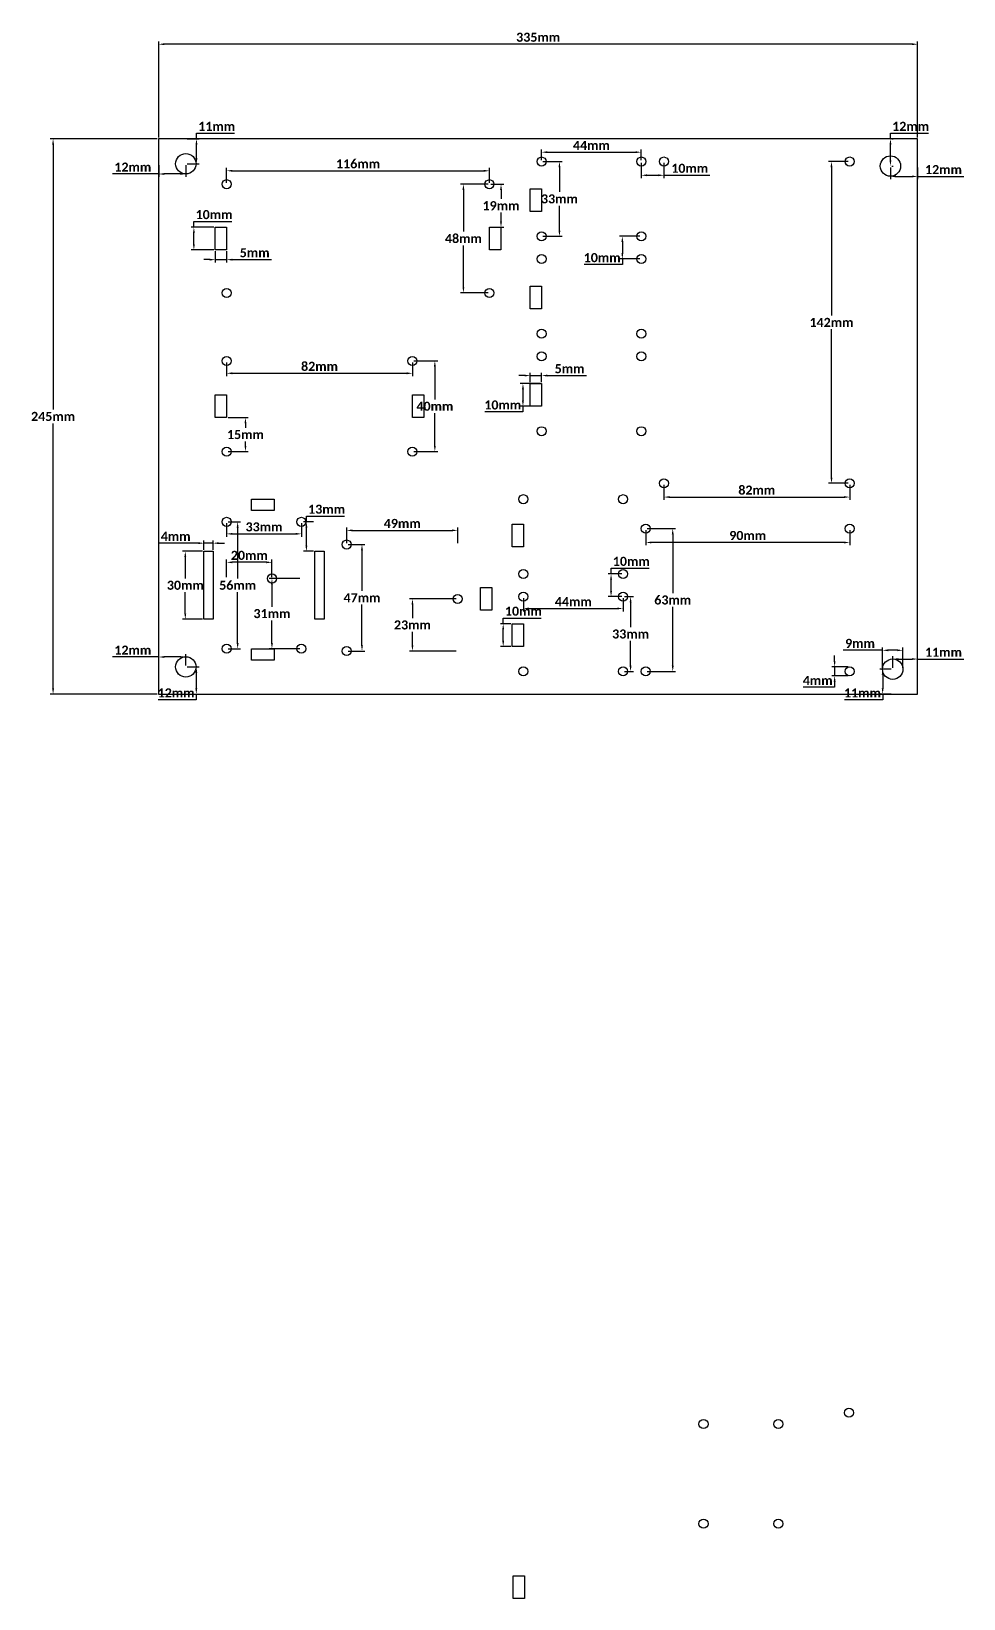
# Model space of a CAD drawing. Header units: millimetres. Extents: x 49 to 1176, y 39 to 1959.
# Drawn here: x 765 to 1176, y 288 to 980 of the extents above; entities that cross this region are included whole.
import ezdxf

# ---------------------------------------------------------------- set-up
doc = ezdxf.new("R2010")
doc.units = ezdxf.units.MM
doc.layers.get('0').update_dxf_attribs({"true_color": 0xc2ced6})
doc.styles.get("Standard").update_dxf_attribs({"font": 'calibrib.ttf', "height": 4})
doc.dimstyles.new('Copy of ISO-25', dxfattribs={"dimtxt": 5, "dimasz": 2.5, "dimexe": 1.25, "dimexo": 0.625, "dimgap": 1, "dimtad": 1, "dimtih": 1, "dimtoh": 1, "dimtxsty": 'Standard', "dimcen": 2.5, "dimclrt": 1, "dimadec": 0, "dimazin": 0, "dimtfac": 1, "dimtmove": 0, "dimatfit": 3, "dimfxl": 1, "dimarcsym": 0})

# ---------------------------------------------------------------- blocks, each defined once
blk = doc.blocks.new('*D59')
at = {"color": 0, "lineweight": -2, "transparency": 16777216}
for p, q in [((1140.27, 706.59), (1122.89, 706.59)), ((1140.27, 698.9), (1140.27, 707.84)), ((1146.77, 706.59), (1142.77, 706.59)), ((1149.27, 698.9), (1149.27, 707.84))]:
    blk.add_line(p, q, dxfattribs=at)
at = {"color": 0, "transparency": 16777216}
for points in [[(1142.77, 707.01), (1142.77, 706.18), (1140.27, 706.59)], [(1146.77, 707.01), (1146.77, 706.18), (1149.27, 706.59)]]:
    blk.add_solid(points, dxfattribs=at)
at = {"layer": 'Defpoints', "color": 0, "transparency": 16777216}
for p in [(1140.27, 706.59), (1140.27, 698.28), (1149.27, 698.28)]:
    blk.add_point(p, dxfattribs=at)
at = {"color": 1, "transparency": 16777216, "insert": (1130.33, 709.65), "char_height": 4, "attachment_point": 5}
blk.add_mtext('9mm', dxfattribs=at)
blk = doc.blocks.new('*D60')
at = {"color": 0, "lineweight": -2, "transparency": 16777216}
for p, q in [((1125.14, 699.28), (1117.88, 699.28)), ((1119.13, 701.78), (1119.13, 704.28)), ((1119.13, 699.28), (1119.13, 695.28)), ((1125.14, 695.28), (1117.88, 695.28)), ((1119.13, 692.78), (1119.13, 690.28)), ((1119.13, 690.28), (1105.17, 690.28))]:
    blk.add_line(p, q, dxfattribs=at)
at = {"color": 0, "transparency": 16777216}
for points in [[(1118.71, 701.78), (1119.55, 701.78), (1119.13, 699.28)], [(1118.71, 692.78), (1119.55, 692.78), (1119.13, 695.28)]]:
    blk.add_solid(points, dxfattribs=at)
at = {"layer": 'Defpoints', "color": 0, "transparency": 16777216}
for p in [(1125.77, 699.28), (1119.13, 695.28), (1125.77, 695.28)]:
    blk.add_point(p, dxfattribs=at)
at = {"color": 1, "transparency": 16777216, "insert": (1111.65, 693.29), "char_height": 4, "attachment_point": 5}
blk.add_mtext('4mm', dxfattribs=at)
blk = doc.blocks.new('*D61')
at = {"color": 0, "lineweight": -2, "transparency": 16777216}
for p, q in [((1144.14, 698.28), (1139.08, 698.28)), ((1140.33, 695.78), (1140.33, 689.78)), ((1140.33, 684.78), (1123.52, 684.78)), ((1144.14, 687.28), (1139.08, 687.28)), ((1140.33, 687.28), (1140.33, 684.78))]:
    blk.add_line(p, q, dxfattribs=at)
at = {"color": 0, "transparency": 16777216}
for points in [[(1139.91, 695.78), (1140.75, 695.78), (1140.33, 698.28)], [(1139.91, 689.78), (1140.75, 689.78), (1140.33, 687.28)]]:
    blk.add_solid(points, dxfattribs=at)
at = {"layer": 'Defpoints', "color": 0, "transparency": 16777216}
for p in [(1144.77, 698.28), (1140.33, 687.28), (1144.77, 687.28)]:
    blk.add_point(p, dxfattribs=at)
at = {"color": 1, "transparency": 16777216, "insert": (1131.42, 687.79), "char_height": 4, "attachment_point": 5}
blk.add_mtext('11mm', dxfattribs=at)
blk = doc.blocks.new('*D62')
at = {"color": 0, "lineweight": -2, "transparency": 16777216}
for p, q in [((1144.77, 698.9), (1144.77, 703.99)), ((1147.27, 702.74), (1153.27, 702.74)), ((1155.77, 698.9), (1155.77, 703.99)), ((1155.77, 702.74), (1176.08, 702.74))]:
    blk.add_line(p, q, dxfattribs=at)
at = {"color": 0, "transparency": 16777216}
for points in [[(1147.27, 703.16), (1147.27, 702.33), (1144.77, 702.74)], [(1153.27, 703.16), (1153.27, 702.33), (1155.77, 702.74)]]:
    blk.add_solid(points, dxfattribs=at)
at = {"layer": 'Defpoints', "color": 0, "transparency": 16777216}
for p in [(1155.77, 702.74), (1144.77, 698.28), (1155.77, 698.28)]:
    blk.add_point(p, dxfattribs=at)
at = {"color": 1, "transparency": 16777216, "insert": (1167.17, 705.76), "char_height": 4, "attachment_point": 5}
blk.add_mtext('11mm', dxfattribs=at)
blk = doc.blocks.new('*D63')
at = {"color": 0, "lineweight": -2, "transparency": 16777216}
for p, q in [((1143.77, 919.65), (1143.77, 914.44)), ((1146.27, 915.69), (1153.27, 915.69)), ((1155.77, 919.65), (1155.77, 914.44)), ((1155.77, 915.69), (1176.08, 915.69))]:
    blk.add_line(p, q, dxfattribs=at)
at = {"color": 0, "transparency": 16777216}
for points in [[(1146.27, 916.11), (1146.27, 915.27), (1143.77, 915.69)], [(1153.27, 916.11), (1153.27, 915.27), (1155.77, 915.69)]]:
    blk.add_solid(points, dxfattribs=at)
at = {"layer": 'Defpoints', "color": 0, "transparency": 16777216}
for p in [(1143.77, 920.28), (1155.77, 920.28), (1155.77, 915.69)]:
    blk.add_point(p, dxfattribs=at)
at = {"color": 1, "transparency": 16777216, "insert": (1167.17, 918.73), "char_height": 4, "attachment_point": 5}
blk.add_mtext('12mm', dxfattribs=at)
blk = doc.blocks.new('*D64')
at = {"color": 0, "lineweight": -2, "transparency": 16777216}
for p, q in [((1143.77, 932.28), (1143.77, 934.78)), ((1143.77, 934.78), (1160.58, 934.78)), ((1143.77, 922.78), (1143.77, 929.78)), ((1144.39, 932.28), (1145.02, 932.28)), ((1144.39, 920.28), (1145.02, 920.28))]:
    blk.add_line(p, q, dxfattribs=at)
at = {"color": 0, "transparency": 16777216}
for points in [[(1143.35, 929.78), (1144.18, 929.78), (1143.77, 932.28)], [(1143.35, 922.78), (1144.18, 922.78), (1143.77, 920.28)]]:
    blk.add_solid(points, dxfattribs=at)
at = {"layer": 'Defpoints', "color": 0, "transparency": 16777216}
for p in [(1143.77, 932.28), (1143.77, 932.28), (1143.77, 920.28)]:
    blk.add_point(p, dxfattribs=at)
at = {"color": 1, "transparency": 16777216, "insert": (1152.67, 937.81), "char_height": 4, "attachment_point": 5}
blk.add_mtext('12mm', dxfattribs=at)
blk = doc.blocks.new('*D65')
at = {"color": 0, "lineweight": -2, "transparency": 16777216}
for p, q in [((1125.14, 922.28), (1116.49, 922.28)), ((1117.74, 919.78), (1117.74, 854.31)), ((1117.74, 782.78), (1117.74, 848.24)), ((1125.14, 780.28), (1116.49, 780.28))]:
    blk.add_line(p, q, dxfattribs=at)
at = {"color": 0, "transparency": 16777216}
for points in [[(1117.32, 919.78), (1118.16, 919.78), (1117.74, 922.28)], [(1117.32, 782.78), (1118.16, 782.78), (1117.74, 780.28)]]:
    blk.add_solid(points, dxfattribs=at)
at = {"layer": 'Defpoints', "color": 0, "transparency": 16777216}
for p in [(1117.74, 922.28), (1125.77, 922.28), (1125.77, 780.28)]:
    blk.add_point(p, dxfattribs=at)
at = {"color": 1, "transparency": 16777216, "insert": (1117.74, 851.28), "char_height": 4, "attachment_point": 5}
blk.add_mtext('142mm', dxfattribs=at)
blk = doc.blocks.new('*D66')
at = {"color": 0, "lineweight": -2, "transparency": 16777216}
for p, q in [((1043.77, 779.65), (1043.77, 772.96)), ((1125.77, 779.65), (1125.77, 772.96)), ((1046.27, 774.21), (1123.27, 774.21))]:
    blk.add_line(p, q, dxfattribs=at)
at = {"color": 0, "transparency": 16777216}
for points in [[(1046.27, 774.63), (1046.27, 773.8), (1043.77, 774.21)], [(1123.27, 774.63), (1123.27, 773.8), (1125.77, 774.21)]]:
    blk.add_solid(points, dxfattribs=at)
at = {"layer": 'Defpoints', "color": 0, "transparency": 16777216}
for p in [(1043.77, 780.28), (1125.77, 780.28), (1125.77, 774.21)]:
    blk.add_point(p, dxfattribs=at)
at = {"color": 1, "transparency": 16777216, "insert": (1084.77, 777.27), "char_height": 4, "attachment_point": 5}
blk.add_mtext('82mm', dxfattribs=at)
blk = doc.blocks.new('*D67')
at = {"color": 0, "lineweight": -2, "transparency": 16777216}
for p, q in [((1035.77, 759.65), (1035.77, 752.92)), ((1123.27, 754.17), (1038.27, 754.17)), ((1125.77, 759.65), (1125.77, 752.92))]:
    blk.add_line(p, q, dxfattribs=at)
at = {"color": 0, "transparency": 16777216}
for points in [[(1038.27, 754.59), (1038.27, 753.76), (1035.77, 754.17)], [(1123.27, 754.59), (1123.27, 753.76), (1125.77, 754.17)]]:
    blk.add_solid(points, dxfattribs=at)
at = {"layer": 'Defpoints', "color": 0, "transparency": 16777216}
for p in [(1035.77, 760.28), (1035.77, 754.17), (1125.77, 760.28)]:
    blk.add_point(p, dxfattribs=at)
at = {"color": 1, "transparency": 16777216, "insert": (1080.77, 757.24), "char_height": 4, "attachment_point": 5}
blk.add_mtext('90mm', dxfattribs=at)
blk = doc.blocks.new('*D68')
at = {"color": 0, "lineweight": -2, "transparency": 16777216}
for p, q in [((1036.39, 760.28), (1048.92, 760.28)), ((1047.67, 757.78), (1047.67, 731.84)), ((1047.67, 699.78), (1047.67, 725.72)), ((1036.39, 697.28), (1048.92, 697.28))]:
    blk.add_line(p, q, dxfattribs=at)
at = {"color": 0, "transparency": 16777216}
for points in [[(1047.25, 757.78), (1048.09, 757.78), (1047.67, 760.28)], [(1047.25, 699.78), (1048.09, 699.78), (1047.67, 697.28)]]:
    blk.add_solid(points, dxfattribs=at)
at = {"layer": 'Defpoints', "color": 0, "transparency": 16777216}
for p in [(1035.77, 760.28), (1047.67, 760.28), (1035.77, 697.28)]:
    blk.add_point(p, dxfattribs=at)
at = {"color": 1, "transparency": 16777216, "insert": (1047.67, 728.78), "char_height": 4, "attachment_point": 5}
blk.add_mtext('63mm', dxfattribs=at)
blk = doc.blocks.new('*D69')
at = {"color": 0, "lineweight": -2, "transparency": 16777216}
for p, q in [((981.77, 729.65), (981.77, 723.79)), ((1025.77, 729.65), (1025.77, 723.79)), ((984.27, 725.04), (1023.27, 725.04))]:
    blk.add_line(p, q, dxfattribs=at)
at = {"color": 0, "transparency": 16777216}
for points in [[(984.27, 725.46), (984.27, 724.63), (981.77, 725.04)], [(1023.27, 725.46), (1023.27, 724.63), (1025.77, 725.04)]]:
    blk.add_solid(points, dxfattribs=at)
at = {"layer": 'Defpoints', "color": 0, "transparency": 16777216}
for p in [(981.77, 730.28), (1025.77, 730.28), (1025.77, 725.04)]:
    blk.add_point(p, dxfattribs=at)
at = {"color": 1, "transparency": 16777216, "insert": (1003.77, 728.05), "char_height": 4, "attachment_point": 5}
blk.add_mtext('44mm', dxfattribs=at)
blk = doc.blocks.new('*D70')
at = {"color": 0, "lineweight": -2, "transparency": 16777216}
for p, q in [((1026.39, 730.28), (1030.32, 730.28)), ((1029.07, 727.78), (1029.07, 716.84)), ((1029.07, 699.78), (1029.07, 710.72)), ((1026.39, 697.28), (1030.32, 697.28))]:
    blk.add_line(p, q, dxfattribs=at)
at = {"color": 0, "transparency": 16777216}
for points in [[(1028.65, 727.78), (1029.49, 727.78), (1029.07, 730.28)], [(1028.65, 699.78), (1029.49, 699.78), (1029.07, 697.28)]]:
    blk.add_solid(points, dxfattribs=at)
at = {"layer": 'Defpoints', "color": 0, "transparency": 16777216}
for p in [(1025.77, 730.28), (1029.07, 730.28), (1025.77, 697.28)]:
    blk.add_point(p, dxfattribs=at)
at = {"color": 1, "transparency": 16777216, "insert": (1029.07, 713.78), "char_height": 4, "attachment_point": 5}
blk.add_mtext('33mm', dxfattribs=at)
blk = doc.blocks.new('*D71')
at = {"color": 0, "lineweight": -2, "transparency": 16777216}
for p, q in [((972.84, 718.28), (972.84, 720.78)), ((972.84, 720.78), (989.65, 720.78)), ((976.14, 718.28), (971.59, 718.28)), ((972.84, 710.78), (972.84, 715.78)), ((976.14, 708.28), (971.59, 708.28))]:
    blk.add_line(p, q, dxfattribs=at)
at = {"color": 0, "transparency": 16777216}
for points in [[(972.42, 715.78), (973.26, 715.78), (972.84, 718.28)], [(972.42, 710.78), (973.26, 710.78), (972.84, 708.28)]]:
    blk.add_solid(points, dxfattribs=at)
at = {"layer": 'Defpoints', "color": 0, "transparency": 16777216}
for p in [(972.84, 718.28), (976.77, 718.28), (976.77, 708.28)]:
    blk.add_point(p, dxfattribs=at)
at = {"color": 1, "transparency": 16777216, "insert": (981.75, 723.84), "char_height": 4, "attachment_point": 5}
blk.add_mtext('10mm', dxfattribs=at)
blk = doc.blocks.new('*D72')
at = {"color": 0, "lineweight": -2, "transparency": 16777216}
for p, q in [((1025.14, 740.28), (1019.2, 740.28)), ((1020.45, 740.28), (1020.45, 742.78)), ((1020.45, 742.78), (1037.26, 742.78)), ((1020.45, 732.78), (1020.45, 737.78)), ((1025.14, 730.28), (1019.2, 730.28))]:
    blk.add_line(p, q, dxfattribs=at)
at = {"color": 0, "transparency": 16777216}
for points in [[(1020.03, 737.78), (1020.87, 737.78), (1020.45, 740.28)], [(1020.03, 732.78), (1020.87, 732.78), (1020.45, 730.28)]]:
    blk.add_solid(points, dxfattribs=at)
at = {"layer": 'Defpoints', "color": 0, "transparency": 16777216}
for p in [(1020.45, 740.28), (1025.77, 740.28), (1025.77, 730.28)]:
    blk.add_point(p, dxfattribs=at)
at = {"color": 1, "transparency": 16777216, "insert": (1029.36, 745.84), "char_height": 4, "attachment_point": 5}
blk.add_mtext('10mm', dxfattribs=at)
blk = doc.blocks.new('*D73')
at = {"color": 0, "lineweight": -2, "transparency": 16777216}
for p, q in [((1033.77, 921.65), (1033.77, 914.96)), ((1043.77, 921.65), (1043.77, 914.96)), ((1036.27, 916.21), (1041.27, 916.21)), ((1043.77, 916.21), (1064.08, 916.21))]:
    blk.add_line(p, q, dxfattribs=at)
at = {"color": 0, "transparency": 16777216}
for points in [[(1036.27, 916.62), (1036.27, 915.79), (1033.77, 916.21)], [(1041.27, 916.62), (1041.27, 915.79), (1043.77, 916.21)]]:
    blk.add_solid(points, dxfattribs=at)
at = {"layer": 'Defpoints', "color": 0, "transparency": 16777216}
for p in [(1033.77, 922.28), (1043.77, 922.28), (1043.77, 916.21)]:
    blk.add_point(p, dxfattribs=at)
at = {"color": 1, "transparency": 16777216, "insert": (1055.17, 919.27), "char_height": 4, "attachment_point": 5}
blk.add_mtext('10mm', dxfattribs=at)
blk = doc.blocks.new('*D74')
at = {"color": 0, "lineweight": -2, "transparency": 16777216}
for p, q in [((989.77, 922.9), (989.77, 927.64)), ((1033.77, 922.9), (1033.77, 927.64)), ((992.27, 926.39), (1031.27, 926.39))]:
    blk.add_line(p, q, dxfattribs=at)
at = {"color": 0, "transparency": 16777216}
for points in [[(992.27, 926.81), (992.27, 925.98), (989.77, 926.39)], [(1031.27, 926.81), (1031.27, 925.98), (1033.77, 926.39)]]:
    blk.add_solid(points, dxfattribs=at)
at = {"layer": 'Defpoints', "color": 0, "transparency": 16777216}
for p in [(989.77, 922.28), (1033.77, 926.39), (1033.77, 922.28)]:
    blk.add_point(p, dxfattribs=at)
at = {"color": 1, "transparency": 16777216, "insert": (1011.77, 929.4), "char_height": 4, "attachment_point": 5}
blk.add_mtext('44mm', dxfattribs=at)
blk = doc.blocks.new('*D75')
at = {"color": 0, "lineweight": -2, "transparency": 16777216}
for p, q in [((990.39, 922.28), (998.92, 922.28)), ((997.67, 919.78), (997.67, 908.84)), ((997.67, 891.78), (997.67, 902.72)), ((990.39, 889.28), (998.92, 889.28))]:
    blk.add_line(p, q, dxfattribs=at)
at = {"color": 0, "transparency": 16777216}
for points in [[(997.25, 919.78), (998.08, 919.78), (997.67, 922.28)], [(997.25, 891.78), (998.08, 891.78), (997.67, 889.28)]]:
    blk.add_solid(points, dxfattribs=at)
at = {"layer": 'Defpoints', "color": 0, "transparency": 16777216}
for p in [(989.77, 922.28), (989.77, 889.28), (997.67, 889.28)]:
    blk.add_point(p, dxfattribs=at)
at = {"color": 1, "transparency": 16777216, "insert": (997.67, 905.78), "char_height": 4, "attachment_point": 5}
blk.add_mtext('33mm', dxfattribs=at)
blk = doc.blocks.new('*D76')
at = {"color": 0, "lineweight": -2, "transparency": 16777216}
for p, q in [((1033.14, 889.28), (1024.18, 889.28)), ((1025.43, 886.78), (1025.43, 881.78)), ((1033.14, 879.28), (1024.18, 879.28)), ((1025.43, 879.28), (1025.43, 876.78)), ((1025.43, 876.78), (1008.62, 876.78))]:
    blk.add_line(p, q, dxfattribs=at)
at = {"color": 0, "transparency": 16777216}
for points in [[(1025.01, 886.78), (1025.85, 886.78), (1025.43, 889.28)], [(1025.01, 881.78), (1025.85, 881.78), (1025.43, 879.28)]]:
    blk.add_solid(points, dxfattribs=at)
at = {"layer": 'Defpoints', "color": 0, "transparency": 16777216}
for p in [(1033.77, 889.28), (1025.43, 879.28), (1033.77, 879.28)]:
    blk.add_point(p, dxfattribs=at)
at = {"color": 1, "transparency": 16777216, "insert": (1016.52, 879.84), "char_height": 4, "attachment_point": 5}
blk.add_mtext('10mm', dxfattribs=at)
blk = doc.blocks.new('*D77')
at = {"color": 0, "lineweight": -2, "transparency": 16777216}
for p, q in [((850.77, 912.9), (850.77, 919.44)), ((853.27, 918.19), (964.27, 918.19)), ((966.77, 912.9), (966.77, 919.44))]:
    blk.add_line(p, q, dxfattribs=at)
at = {"color": 0, "transparency": 16777216}
for points in [[(853.27, 918.6), (853.27, 917.77), (850.77, 918.19)], [(964.27, 918.6), (964.27, 917.77), (966.77, 918.19)]]:
    blk.add_solid(points, dxfattribs=at)
at = {"layer": 'Defpoints', "color": 0, "transparency": 16777216}
for p in [(966.77, 918.19), (850.77, 912.28), (966.77, 912.28)]:
    blk.add_point(p, dxfattribs=at)
at = {"color": 1, "transparency": 16777216, "insert": (908.77, 921.25), "char_height": 4, "attachment_point": 5}
blk.add_mtext('116mm', dxfattribs=at)
blk = doc.blocks.new('*D78')
at = {"color": 0, "lineweight": -2, "transparency": 16777216}
for p, q in [((966.14, 912.28), (954.03, 912.28)), ((955.28, 909.78), (955.28, 891.34)), ((955.28, 866.78), (955.28, 885.22)), ((966.14, 864.28), (954.03, 864.28))]:
    blk.add_line(p, q, dxfattribs=at)
at = {"color": 0, "transparency": 16777216}
for points in [[(954.86, 909.78), (955.7, 909.78), (955.28, 912.28)], [(954.86, 866.78), (955.7, 866.78), (955.28, 864.28)]]:
    blk.add_solid(points, dxfattribs=at)
at = {"layer": 'Defpoints', "color": 0, "transparency": 16777216}
for p in [(966.77, 912.28), (955.28, 864.28), (966.77, 864.28)]:
    blk.add_point(p, dxfattribs=at)
at = {"color": 1, "transparency": 16777216, "insert": (955.28, 888.28), "char_height": 4, "attachment_point": 5}
blk.add_mtext('48mm', dxfattribs=at)
blk = doc.blocks.new('*D79')
at = {"color": 0, "lineweight": -2, "transparency": 16777216}
for p, q in [((967.39, 912.28), (973.12, 912.28)), ((971.87, 909.78), (971.87, 905.84)), ((971.87, 895.78), (971.87, 899.72)), ((967.39, 893.28), (973.12, 893.28))]:
    blk.add_line(p, q, dxfattribs=at)
at = {"color": 0, "transparency": 16777216}
for points in [[(971.45, 909.78), (972.29, 909.78), (971.87, 912.28)], [(971.45, 895.78), (972.29, 895.78), (971.87, 893.28)]]:
    blk.add_solid(points, dxfattribs=at)
at = {"layer": 'Defpoints', "color": 0, "transparency": 16777216}
for p in [(966.77, 912.28), (971.87, 912.28), (966.77, 893.28)]:
    blk.add_point(p, dxfattribs=at)
at = {"color": 1, "transparency": 16777216, "insert": (971.87, 902.78), "char_height": 4, "attachment_point": 5}
blk.add_mtext('19mm', dxfattribs=at)
blk = doc.blocks.new('*D80')
at = {"color": 0, "lineweight": -2, "transparency": 16777216}
for p, q in [((845.14, 893.28), (835.07, 893.28)), ((836.32, 893.28), (836.32, 895.78)), ((836.32, 895.78), (853.13, 895.78)), ((836.32, 885.78), (836.32, 890.78)), ((845.14, 883.28), (835.07, 883.28))]:
    blk.add_line(p, q, dxfattribs=at)
at = {"color": 0, "transparency": 16777216}
for points in [[(835.9, 890.78), (836.73, 890.78), (836.32, 893.28)], [(835.9, 885.78), (836.73, 885.78), (836.32, 883.28)]]:
    blk.add_solid(points, dxfattribs=at)
at = {"layer": 'Defpoints', "color": 0, "transparency": 16777216}
for p in [(836.32, 893.28), (845.77, 893.28), (845.77, 883.28)]:
    blk.add_point(p, dxfattribs=at)
at = {"color": 1, "transparency": 16777216, "insert": (845.22, 898.84), "char_height": 4, "attachment_point": 5}
blk.add_mtext('10mm', dxfattribs=at)
blk = doc.blocks.new('*D81')
at = {"color": 0, "lineweight": -2, "transparency": 16777216}
for p, q in [((843.27, 878.98), (840.77, 878.98)), ((845.77, 882.65), (845.77, 877.73)), ((845.77, 878.98), (850.77, 878.98)), ((850.77, 882.65), (850.77, 877.73)), ((853.27, 878.98), (870.54, 878.98))]:
    blk.add_line(p, q, dxfattribs=at)
at = {"color": 0, "transparency": 16777216}
for points in [[(843.27, 879.39), (843.27, 878.56), (845.77, 878.98)], [(853.27, 879.39), (853.27, 878.56), (850.77, 878.98)]]:
    blk.add_solid(points, dxfattribs=at)
at = {"layer": 'Defpoints', "color": 0, "transparency": 16777216}
for p in [(845.77, 883.28), (850.77, 883.28), (850.77, 878.98)]:
    blk.add_point(p, dxfattribs=at)
at = {"color": 1, "transparency": 16777216, "insert": (863.15, 882.01), "char_height": 4, "attachment_point": 5}
blk.add_mtext('5mm', dxfattribs=at)
blk = doc.blocks.new('*D82')
at = {"color": 0, "lineweight": -2, "transparency": 16777216}
for p, q in [((850.77, 833.65), (850.77, 827.58)), ((932.77, 833.65), (932.77, 827.58)), ((853.27, 828.83), (930.27, 828.83))]:
    blk.add_line(p, q, dxfattribs=at)
at = {"color": 0, "transparency": 16777216}
for points in [[(853.27, 829.24), (853.27, 828.41), (850.77, 828.83)], [(930.27, 829.24), (930.27, 828.41), (932.77, 828.83)]]:
    blk.add_solid(points, dxfattribs=at)
at = {"layer": 'Defpoints', "color": 0, "transparency": 16777216}
for p in [(850.77, 834.28), (932.77, 834.28), (932.77, 828.83)]:
    blk.add_point(p, dxfattribs=at)
at = {"color": 1, "transparency": 16777216, "insert": (891.77, 831.89), "char_height": 4, "attachment_point": 5}
blk.add_mtext('82mm', dxfattribs=at)
blk = doc.blocks.new('*D83')
at = {"color": 0, "lineweight": -2, "transparency": 16777216}
for p, q in [((933.39, 834.28), (943.93, 834.28)), ((942.68, 831.78), (942.68, 817.34)), ((942.68, 796.78), (942.68, 811.22)), ((933.39, 794.28), (943.93, 794.28))]:
    blk.add_line(p, q, dxfattribs=at)
at = {"color": 0, "transparency": 16777216}
for points in [[(942.26, 831.78), (943.09, 831.78), (942.68, 834.28)], [(942.26, 796.78), (943.09, 796.78), (942.68, 794.28)]]:
    blk.add_solid(points, dxfattribs=at)
at = {"layer": 'Defpoints', "color": 0, "transparency": 16777216}
for p in [(932.77, 834.28), (932.77, 794.28), (942.68, 794.28)]:
    blk.add_point(p, dxfattribs=at)
at = {"color": 1, "transparency": 16777216, "insert": (942.68, 814.28), "char_height": 4, "attachment_point": 5}
blk.add_mtext('40mm', dxfattribs=at)
blk = doc.blocks.new('*D84')
at = {"color": 0, "lineweight": -2, "transparency": 16777216}
for p, q in [((851.39, 809.28), (860.33, 809.28)), ((859.08, 806.78), (859.08, 804.82)), ((859.08, 796.78), (859.08, 798.74)), ((851.39, 794.28), (860.33, 794.28))]:
    blk.add_line(p, q, dxfattribs=at)
at = {"color": 0, "transparency": 16777216}
for points in [[(858.66, 806.78), (859.49, 806.78), (859.08, 809.28)], [(858.66, 796.78), (859.49, 796.78), (859.08, 794.28)]]:
    blk.add_solid(points, dxfattribs=at)
at = {"layer": 'Defpoints', "color": 0, "transparency": 16777216}
for p in [(850.77, 809.28), (850.77, 794.28), (859.08, 794.28)]:
    blk.add_point(p, dxfattribs=at)
at = {"color": 1, "transparency": 16777216, "insert": (859.08, 801.78), "char_height": 4, "attachment_point": 5}
blk.add_mtext('15mm', dxfattribs=at)
blk = doc.blocks.new('*D85')
at = {"color": 0, "lineweight": -2, "transparency": 16777216}
for p, q in [((850.77, 762.65), (850.77, 756.73)), ((883.77, 762.65), (883.77, 756.73)), ((853.27, 757.98), (881.27, 757.98))]:
    blk.add_line(p, q, dxfattribs=at)
at = {"color": 0, "transparency": 16777216}
for points in [[(853.27, 758.39), (853.27, 757.56), (850.77, 757.98)], [(881.27, 758.39), (881.27, 757.56), (883.77, 757.98)]]:
    blk.add_solid(points, dxfattribs=at)
at = {"layer": 'Defpoints', "color": 0, "transparency": 16777216}
for p in [(850.77, 763.28), (883.77, 763.28), (883.77, 757.98)]:
    blk.add_point(p, dxfattribs=at)
at = {"color": 1, "transparency": 16777216, "insert": (867.27, 761.04), "char_height": 4, "attachment_point": 5}
blk.add_mtext('33mm', dxfattribs=at)
blk = doc.blocks.new('*D86')
at = {"color": 0, "lineweight": -2, "transparency": 16777216}
for p, q in [((851.39, 763.28), (856.88, 763.28)), ((855.63, 760.78), (855.63, 738.34)), ((855.63, 709.78), (855.63, 732.22)), ((851.39, 707.28), (856.88, 707.28))]:
    blk.add_line(p, q, dxfattribs=at)
at = {"color": 0, "transparency": 16777216}
for points in [[(855.21, 760.78), (856.05, 760.78), (855.63, 763.28)], [(855.21, 709.78), (856.05, 709.78), (855.63, 707.28)]]:
    blk.add_solid(points, dxfattribs=at)
at = {"layer": 'Defpoints', "color": 0, "transparency": 16777216}
for p in [(850.77, 763.28), (850.77, 707.28), (855.63, 707.28)]:
    blk.add_point(p, dxfattribs=at)
at = {"color": 1, "transparency": 16777216, "insert": (855.63, 735.28), "char_height": 4, "attachment_point": 5}
blk.add_mtext('56mm', dxfattribs=at)
blk = doc.blocks.new('*D87')
at = {"color": 0, "lineweight": -2, "transparency": 16777216}
for p, q in [((883.14, 738.28), (869.52, 738.28)), ((870.77, 735.78), (870.77, 725.84)), ((870.77, 709.78), (870.77, 719.72)), ((883.14, 707.28), (869.52, 707.28))]:
    blk.add_line(p, q, dxfattribs=at)
at = {"color": 0, "transparency": 16777216}
for points in [[(870.35, 735.78), (871.18, 735.78), (870.77, 738.28)], [(870.35, 709.78), (871.18, 709.78), (870.77, 707.28)]]:
    blk.add_solid(points, dxfattribs=at)
at = {"layer": 'Defpoints', "color": 0, "transparency": 16777216}
for p in [(870.77, 738.28), (883.77, 738.28), (883.77, 707.28)]:
    blk.add_point(p, dxfattribs=at)
at = {"color": 1, "transparency": 16777216, "insert": (870.77, 722.78), "char_height": 4, "attachment_point": 5}
blk.add_mtext('31mm', dxfattribs=at)
blk = doc.blocks.new('*D88')
at = {"color": 0, "lineweight": -2, "transparency": 16777216}
for p, q in [((850.77, 738.9), (850.77, 746.67)), ((868.27, 745.42), (853.27, 745.42)), ((870.77, 738.9), (870.77, 746.67))]:
    blk.add_line(p, q, dxfattribs=at)
at = {"color": 0, "transparency": 16777216}
for points in [[(853.27, 745.83), (853.27, 745), (850.77, 745.42)], [(868.27, 745.83), (868.27, 745), (870.77, 745.42)]]:
    blk.add_solid(points, dxfattribs=at)
at = {"layer": 'Defpoints', "color": 0, "transparency": 16777216}
for p in [(850.77, 745.42), (850.77, 738.28), (870.77, 738.28)]:
    blk.add_point(p, dxfattribs=at)
at = {"color": 1, "transparency": 16777216, "insert": (860.77, 748.48), "char_height": 4, "attachment_point": 5}
blk.add_mtext('20mm', dxfattribs=at)
blk = doc.blocks.new('*D89')
at = {"color": 0, "lineweight": -2, "transparency": 16777216}
for p, q in [((840.14, 750.28), (831.28, 750.28)), ((832.53, 747.78), (832.53, 738.34)), ((832.53, 722.78), (832.53, 732.22)), ((840.14, 720.28), (831.28, 720.28))]:
    blk.add_line(p, q, dxfattribs=at)
at = {"color": 0, "transparency": 16777216}
for points in [[(832.11, 747.78), (832.94, 747.78), (832.53, 750.28)], [(832.11, 722.78), (832.94, 722.78), (832.53, 720.28)]]:
    blk.add_solid(points, dxfattribs=at)
at = {"layer": 'Defpoints', "color": 0, "transparency": 16777216}
for p in [(832.53, 750.28), (840.77, 750.28), (840.77, 720.28)]:
    blk.add_point(p, dxfattribs=at)
at = {"color": 1, "transparency": 16777216, "insert": (832.53, 735.28), "char_height": 4, "attachment_point": 5}
blk.add_mtext('30mm', dxfattribs=at)
blk = doc.blocks.new('*D90')
at = {"color": 0, "lineweight": -2, "transparency": 16777216}
for p, q in [((838.27, 753.87), (820.8, 753.87)), ((840.77, 750.9), (840.77, 755.12)), ((844.77, 753.87), (840.77, 753.87)), ((844.77, 750.9), (844.77, 755.12)), ((847.27, 753.87), (849.77, 753.87))]:
    blk.add_line(p, q, dxfattribs=at)
at = {"color": 0, "transparency": 16777216}
for points in [[(838.27, 754.28), (838.27, 753.45), (840.77, 753.87)], [(847.27, 754.28), (847.27, 753.45), (844.77, 753.87)]]:
    blk.add_solid(points, dxfattribs=at)
at = {"layer": 'Defpoints', "color": 0, "transparency": 16777216}
for p in [(840.77, 753.87), (840.77, 750.28), (844.77, 750.28)]:
    blk.add_point(p, dxfattribs=at)
at = {"color": 1, "transparency": 16777216, "insert": (828.28, 756.87), "char_height": 4, "attachment_point": 5}
blk.add_mtext('4mm', dxfattribs=at)
blk = doc.blocks.new('*D91')
at = {"color": 0, "lineweight": -2, "transparency": 16777216}
for p, q in [((889.14, 763.28), (884.73, 763.28)), ((885.98, 763.28), (885.98, 765.78)), ((885.98, 765.78), (902.79, 765.78)), ((885.98, 752.78), (885.98, 760.78)), ((889.14, 750.28), (884.73, 750.28))]:
    blk.add_line(p, q, dxfattribs=at)
at = {"color": 0, "transparency": 16777216}
for points in [[(885.56, 760.78), (886.39, 760.78), (885.98, 763.28)], [(885.56, 752.78), (886.39, 752.78), (885.98, 750.28)]]:
    blk.add_solid(points, dxfattribs=at)
at = {"layer": 'Defpoints', "color": 0, "transparency": 16777216}
for p in [(885.98, 763.28), (889.77, 763.28), (889.77, 750.28)]:
    blk.add_point(p, dxfattribs=at)
at = {"color": 1, "transparency": 16777216, "insert": (894.88, 768.84), "char_height": 4, "attachment_point": 5}
blk.add_mtext('13mm', dxfattribs=at)
blk = doc.blocks.new('*D92')
at = {"color": 0, "lineweight": -2, "transparency": 16777216}
for p, q in [((904.39, 753.28), (911.76, 753.28)), ((910.51, 750.78), (910.51, 732.79)), ((910.51, 708.78), (910.51, 726.77)), ((904.39, 706.28), (911.76, 706.28))]:
    blk.add_line(p, q, dxfattribs=at)
at = {"color": 0, "transparency": 16777216}
for points in [[(910.09, 750.78), (910.92, 750.78), (910.51, 753.28)], [(910.09, 708.78), (910.92, 708.78), (910.51, 706.28)]]:
    blk.add_solid(points, dxfattribs=at)
at = {"layer": 'Defpoints', "color": 0, "transparency": 16777216}
for p in [(903.77, 753.28), (903.77, 706.28), (910.51, 706.28)]:
    blk.add_point(p, dxfattribs=at)
at = {"color": 1, "transparency": 16777216, "insert": (910.51, 729.78), "char_height": 4, "attachment_point": 5}
blk.add_mtext('47mm', dxfattribs=at)
blk = doc.blocks.new('*D93')
at = {"color": 0, "lineweight": -2, "transparency": 16777216}
for p, q in [((903.77, 753.9), (903.77, 760.76)), ((952.77, 753.9), (952.77, 760.76)), ((906.27, 759.51), (950.27, 759.51))]:
    blk.add_line(p, q, dxfattribs=at)
at = {"color": 0, "transparency": 16777216}
for points in [[(906.27, 759.93), (906.27, 759.1), (903.77, 759.51)], [(950.27, 759.93), (950.27, 759.1), (952.77, 759.51)]]:
    blk.add_solid(points, dxfattribs=at)
at = {"layer": 'Defpoints', "color": 0, "transparency": 16777216}
for p in [(952.77, 759.51), (903.77, 753.28), (952.77, 753.28)]:
    blk.add_point(p, dxfattribs=at)
at = {"color": 1, "transparency": 16777216, "insert": (928.27, 762.58), "char_height": 4, "attachment_point": 5}
blk.add_mtext('49mm', dxfattribs=at)
blk = doc.blocks.new('*D94')
at = {"color": 0, "lineweight": -2, "transparency": 16777216}
for p, q in [((952.14, 729.28), (931.54, 729.28)), ((932.79, 726.78), (932.79, 720.84)), ((932.79, 708.78), (932.79, 714.72)), ((952.14, 706.28), (931.54, 706.28))]:
    blk.add_line(p, q, dxfattribs=at)
at = {"color": 0, "transparency": 16777216}
for points in [[(932.37, 726.78), (933.2, 726.78), (932.79, 729.28)], [(932.37, 708.78), (933.2, 708.78), (932.79, 706.28)]]:
    blk.add_solid(points, dxfattribs=at)
at = {"layer": 'Defpoints', "color": 0, "transparency": 16777216}
for p in [(952.77, 729.28), (932.79, 706.28), (952.77, 706.28)]:
    blk.add_point(p, dxfattribs=at)
at = {"color": 1, "transparency": 16777216, "insert": (932.79, 717.78), "char_height": 4, "attachment_point": 5}
blk.add_mtext('23mm', dxfattribs=at)
blk = doc.blocks.new('*D95')
at = {"color": 0, "lineweight": -2, "transparency": 16777216}
for p, q in [((989.14, 824.28), (980.31, 824.28)), ((981.56, 821.78), (981.56, 816.78)), ((981.56, 811.78), (964.75, 811.78)), ((989.14, 814.28), (980.31, 814.28)), ((981.56, 814.28), (981.56, 811.78))]:
    blk.add_line(p, q, dxfattribs=at)
at = {"color": 0, "transparency": 16777216}
for points in [[(981.14, 821.78), (981.98, 821.78), (981.56, 824.28)], [(981.14, 816.78), (981.98, 816.78), (981.56, 814.28)]]:
    blk.add_solid(points, dxfattribs=at)
at = {"layer": 'Defpoints', "color": 0, "transparency": 16777216}
for p in [(989.77, 824.28), (981.56, 814.28), (989.77, 814.28)]:
    blk.add_point(p, dxfattribs=at)
at = {"color": 1, "transparency": 16777216, "insert": (972.65, 814.84), "char_height": 4, "attachment_point": 5}
blk.add_mtext('10mm', dxfattribs=at)
blk = doc.blocks.new('*D96')
at = {"color": 0, "lineweight": -2, "transparency": 16777216}
for p, q in [((982.27, 827.81), (979.77, 827.81)), ((984.77, 824.9), (984.77, 829.06)), ((984.77, 827.81), (989.77, 827.81)), ((989.77, 824.9), (989.77, 829.06)), ((992.27, 827.81), (1009.54, 827.81))]:
    blk.add_line(p, q, dxfattribs=at)
at = {"color": 0, "transparency": 16777216}
for points in [[(982.27, 828.23), (982.27, 827.4), (984.77, 827.81)], [(992.27, 828.23), (992.27, 827.4), (989.77, 827.81)]]:
    blk.add_solid(points, dxfattribs=at)
at = {"layer": 'Defpoints', "color": 0, "transparency": 16777216}
for p in [(984.77, 824.28), (989.77, 827.81), (989.77, 824.28)]:
    blk.add_point(p, dxfattribs=at)
at = {"color": 1, "transparency": 16777216, "insert": (1002.15, 830.85), "char_height": 4, "attachment_point": 5}
blk.add_mtext('5mm', dxfattribs=at)
blk = doc.blocks.new('*D97')
at = {"color": 0, "lineweight": -2, "transparency": 16777216}
for p, q in [((820.14, 932.28), (772.91, 932.28)), ((774.16, 929.78), (774.16, 812.84)), ((774.16, 689.78), (774.16, 806.72)), ((820.14, 687.28), (772.91, 687.28))]:
    blk.add_line(p, q, dxfattribs=at)
at = {"color": 0, "transparency": 16777216}
for points in [[(773.75, 929.78), (774.58, 929.78), (774.16, 932.28)], [(773.75, 689.78), (774.58, 689.78), (774.16, 687.28)]]:
    blk.add_solid(points, dxfattribs=at)
at = {"layer": 'Defpoints', "color": 0, "transparency": 16777216}
for p in [(820.77, 932.28), (774.16, 687.28), (820.77, 687.28)]:
    blk.add_point(p, dxfattribs=at)
at = {"color": 1, "transparency": 16777216, "insert": (774.16, 809.78), "char_height": 4, "attachment_point": 5}
blk.add_mtext('245mm', dxfattribs=at)
blk = doc.blocks.new('*D98')
at = {"color": 0, "lineweight": -2, "transparency": 16777216}
for p, q in [((820.77, 932.9), (820.77, 975.28)), ((1155.77, 932.9), (1155.77, 975.28)), ((1153.27, 974.03), (823.27, 974.03))]:
    blk.add_line(p, q, dxfattribs=at)
at = {"color": 0, "transparency": 16777216}
for points in [[(823.27, 974.45), (823.27, 973.62), (820.77, 974.03)], [(1153.27, 974.45), (1153.27, 973.62), (1155.77, 974.03)]]:
    blk.add_solid(points, dxfattribs=at)
at = {"layer": 'Defpoints', "color": 0, "transparency": 16777216}
for p in [(820.77, 974.03), (820.77, 932.28), (1155.77, 932.28)]:
    blk.add_point(p, dxfattribs=at)
at = {"color": 1, "transparency": 16777216, "insert": (988.27, 977.1), "char_height": 4, "attachment_point": 5}
blk.add_mtext('335mm', dxfattribs=at)
blk = doc.blocks.new('*D99')
at = {"color": 0, "lineweight": -2, "transparency": 16777216}
for p, q in [((837.45, 932.28), (837.45, 934.78)), ((837.45, 934.78), (854.26, 934.78)), ((833.39, 932.28), (838.7, 932.28)), ((837.45, 923.78), (837.45, 929.78)), ((833.39, 921.28), (838.7, 921.28))]:
    blk.add_line(p, q, dxfattribs=at)
at = {"color": 0, "transparency": 16777216}
for points in [[(837.04, 929.78), (837.87, 929.78), (837.45, 932.28)], [(837.04, 923.78), (837.87, 923.78), (837.45, 921.28)]]:
    blk.add_solid(points, dxfattribs=at)
at = {"layer": 'Defpoints', "color": 0, "transparency": 16777216}
for p in [(832.77, 932.28), (837.45, 932.28), (832.77, 921.28)]:
    blk.add_point(p, dxfattribs=at)
at = {"color": 1, "transparency": 16777216, "insert": (846.36, 937.79), "char_height": 4, "attachment_point": 5}
blk.add_mtext('11mm', dxfattribs=at)
blk = doc.blocks.new('*D100')
at = {"color": 0, "lineweight": -2, "transparency": 16777216}
for p, q in [((820.77, 920.65), (820.77, 915.53)), ((832.77, 920.65), (832.77, 915.53)), ((820.77, 916.78), (800.45, 916.78)), ((830.27, 916.78), (823.27, 916.78))]:
    blk.add_line(p, q, dxfattribs=at)
at = {"color": 0, "transparency": 16777216}
for points in [[(823.27, 917.2), (823.27, 916.36), (820.77, 916.78)], [(830.27, 917.2), (830.27, 916.36), (832.77, 916.78)]]:
    blk.add_solid(points, dxfattribs=at)
at = {"layer": 'Defpoints', "color": 0, "transparency": 16777216}
for p in [(820.77, 921.28), (832.77, 921.28), (820.77, 916.78)]:
    blk.add_point(p, dxfattribs=at)
at = {"color": 1, "transparency": 16777216, "insert": (809.36, 919.82), "char_height": 4, "attachment_point": 5}
blk.add_mtext('12mm', dxfattribs=at)
blk = doc.blocks.new('*D101')
at = {"color": 0, "lineweight": -2, "transparency": 16777216}
for p, q in [((820.77, 703.65), (800.45, 703.65)), ((820.77, 699.9), (820.77, 704.9)), ((830.27, 703.65), (823.27, 703.65)), ((832.77, 699.9), (832.77, 704.9))]:
    blk.add_line(p, q, dxfattribs=at)
at = {"color": 0, "transparency": 16777216}
for points in [[(823.27, 704.07), (823.27, 703.23), (820.77, 703.65)], [(830.27, 704.07), (830.27, 703.23), (832.77, 703.65)]]:
    blk.add_solid(points, dxfattribs=at)
at = {"layer": 'Defpoints', "color": 0, "transparency": 16777216}
for p in [(820.77, 703.65), (820.77, 699.28), (832.77, 699.28)]:
    blk.add_point(p, dxfattribs=at)
at = {"color": 1, "transparency": 16777216, "insert": (809.36, 706.68), "char_height": 4, "attachment_point": 5}
blk.add_mtext('12mm', dxfattribs=at)
blk = doc.blocks.new('*D102')
at = {"color": 0, "lineweight": -2, "transparency": 16777216}
for p, q in [((833.39, 699.28), (838.63, 699.28)), ((837.38, 696.78), (837.38, 689.78)), ((837.38, 684.78), (820.57, 684.78)), ((833.39, 687.28), (838.63, 687.28)), ((837.38, 687.28), (837.38, 684.78))]:
    blk.add_line(p, q, dxfattribs=at)
at = {"color": 0, "transparency": 16777216}
for points in [[(836.97, 696.78), (837.8, 696.78), (837.38, 699.28)], [(836.97, 689.78), (837.8, 689.78), (837.38, 687.28)]]:
    blk.add_solid(points, dxfattribs=at)
at = {"layer": 'Defpoints', "color": 0, "transparency": 16777216}
for p in [(832.77, 699.28), (832.77, 687.28), (837.38, 687.28)]:
    blk.add_point(p, dxfattribs=at)
at = {"color": 1, "transparency": 16777216, "insert": (828.48, 687.81), "char_height": 4, "attachment_point": 5}
blk.add_mtext('12mm', dxfattribs=at)

msp = doc.modelspace()

# ---------------------------------------------------------------- linework, layer by layer
for points in [[(820.766, 687.278), (1155.766, 687.278), (1155.766, 932.278), (820.766, 932.278)], [(984.766, 910.278), (989.766, 910.278), (989.766, 900.278), (984.766, 900.278)], [(845.766, 893.278), (850.766, 893.278), (850.766, 883.278), (845.766, 883.278)], [(966.766, 893.278), (971.766, 893.278), (971.766, 883.278), (966.766, 883.278)], [(984.766, 867.278), (989.766, 867.278), (989.766, 857.278), (984.766, 857.278)], [(984.766, 824.278), (989.766, 824.278), (989.766, 814.278), (984.766, 814.278)], [(845.766, 819.278), (850.766, 819.278), (850.766, 809.278), (845.766, 809.278)], [(932.766, 819.278), (937.766, 819.278), (937.766, 809.278), (932.766, 809.278)], [(861.809, 768.278), (861.809, 773.278), (871.809, 773.278), (871.809, 768.278)], [(976.766, 762.278), (981.766, 762.278), (981.766, 752.278), (976.766, 752.278)], [(840.766, 750.278), (844.766, 750.278), (844.766, 720.278), (840.766, 720.278)], [(889.766, 750.278), (893.766, 750.278), (893.766, 720.278), (889.766, 720.278)], [(962.766, 734.278), (967.766, 734.278), (967.766, 724.278), (962.766, 724.278)], [(976.766, 718.278), (981.766, 718.278), (981.766, 708.278), (976.766, 708.278)], [(861.766, 702.278), (861.766, 707.278), (871.766, 707.278), (871.766, 702.278)], [(977.195, 298.123), (982.195, 298.123), (982.195, 288.123), (977.195, 288.123)]]:
    msp.add_lwpolyline(points, close=True)
for centre, radius in [((832.766, 921.278), 4.5), ((989.766, 922.278), 2), ((1033.766, 922.278), 2), ((1043.766, 922.278), 2), ((1125.766, 922.278), 2), ((1125.766, 922.278), 2), ((1143.766, 920.278), 4.5), ((850.766, 912.278), 2), ((966.766, 912.278), 2), ((989.766, 889.278), 2), ((1033.766, 889.278), 2), ((989.766, 879.278), 2), ((1033.766, 879.278), 2), ((850.766, 864.278), 2), ((966.766, 864.278), 2), ((989.766, 846.278), 2), ((1033.766, 846.278), 2), ((989.766, 836.278), 2), ((1033.766, 836.278), 2), ((850.766, 834.278), 2), ((932.766, 834.278), 2), ((989.766, 803.278), 2), ((1033.766, 803.278), 2), ((850.766, 794.278), 2), ((932.766, 794.278), 2), ((1043.766, 780.278), 2), ((1125.766, 780.278), 2), ((981.766, 773.278), 2), ((1025.766, 773.278), 2), ((850.766, 763.278), 2), ((883.766, 763.278), 2), ((1035.766, 760.278), 2), ((1125.766, 760.278), 2), ((903.766, 753.278), 2), ((870.766, 738.278), 2), ((981.766, 740.278), 2), ((1025.766, 740.278), 2), ((952.766, 729.278), 2), ((981.766, 730.278), 2), ((1025.766, 730.278), 2), ((850.766, 707.278), 2), ((883.766, 707.278), 2), ((903.766, 706.278), 2), ((832.766, 699.278), 4.5), ((981.766, 697.278), 2), ((1025.766, 697.278), 2), ((1035.766, 697.278), 2), ((1125.766, 697.278), 2), ((1144.766, 698.278), 4.5), ((1061.246, 365.182), 2), ((1094.246, 365.182), 2), ((1125.429, 370.18), 2), ((1061.246, 321.182), 2), ((1094.246, 321.182), 2)]:
    msp.add_circle(centre, radius)

# ---------------------------------------------------------------- dimensions: what is measured, and where the dimension line sits
for base, p1, p2, picture, middle in [((820.766, 974.034), (1155.766, 932.278), (820.766, 932.278), '*D98', (988.266, 977.095)), ((1033.766, 926.392), (989.766, 922.278), (1033.766, 922.278), '*D74', (1011.766, 929.401)), ((820.766, 916.78), (832.766, 921.278), (820.766, 921.278), '*D100', (809.359, 919.815)), ((966.766, 918.186), (850.766, 912.278), (966.766, 912.278), '*D77', (908.766, 921.246)), ((1043.766, 916.208), (1033.766, 922.278), (1043.766, 922.278), '*D73', (1055.172, 919.27)), ((1155.766, 915.692), (1143.766, 920.278), (1155.766, 920.278), '*D63', (1167.172, 918.727)), ((850.766, 878.978), (845.766, 883.278), (850.766, 883.278), '*D81', (863.155, 882.013)), ((932.766, 828.826), (850.766, 834.278), (932.766, 834.278), '*D82', (891.766, 831.888)), ((989.766, 827.814), (984.766, 824.278), (989.766, 824.278), '*D96', (1002.155, 830.849)), ((1125.766, 774.213), (1043.766, 780.278), (1125.766, 780.278), '*D66', (1084.766, 777.275)), ((883.766, 757.976), (850.766, 763.278), (883.766, 763.278), '*D85', (867.266, 761.038)), ((952.766, 759.514), (903.766, 753.278), (952.766, 753.278), '*D93', (928.266, 762.575)), ((840.766, 753.865), (844.766, 750.278), (840.766, 750.278), '*D90', (828.284, 756.875)), ((1035.766, 754.174), (1125.766, 760.278), (1035.766, 760.278), '*D67', (1080.766, 757.236)), ((850.766, 745.417), (870.766, 738.278), (850.766, 738.278), '*D88', (860.766, 748.479)), ((1025.766, 725.043), (981.766, 730.278), (1025.766, 730.278), '*D69', (1003.766, 728.052)), ((820.766, 703.649), (832.766, 699.278), (820.766, 699.278), '*D101', (809.359, 706.684)), ((1140.266, 706.593), (1149.266, 698.278), (1140.266, 698.278), '*D59', (1130.33, 709.654)), ((1155.766, 702.744), (1144.766, 698.278), (1155.766, 698.278), '*D62', (1167.172, 705.758))]:
    dim = msp.add_linear_dim(base=base, p1=p1, p2=p2, dimstyle='Copy of ISO-25', override={"dimpost": 'mm'})
    dim.commit()
    dim.dimension.update_dxf_attribs({"geometry": picture, "text_midpoint": middle})
for base, p1, p2, picture, middle in [((837.452, 932.278), (832.766, 921.278), (832.766, 932.278), '*D99', (846.359, 937.792)), ((1143.766, 932.278), (1143.766, 920.278), (1143.766, 932.278), '*D64', (1152.672, 937.814)), ((774.165, 687.278), (820.766, 932.278), (820.766, 687.278), '*D97', (774.165, 809.778)), ((997.665, 889.278), (989.766, 922.278), (989.766, 889.278), '*D75', (997.665, 905.778)), ((1117.74, 922.278), (1125.766, 780.278), (1125.766, 922.278), '*D65', (1117.74, 851.278)), ((955.281, 864.278), (966.766, 912.278), (966.766, 864.278), '*D78', (955.281, 888.278)), ((971.871, 912.278), (966.766, 893.278), (966.766, 912.278), '*D79', (971.871, 902.778)), ((836.316, 893.278), (845.766, 883.278), (845.766, 893.278), '*D80', (845.222, 898.84)), ((1025.429, 879.278), (1033.766, 889.278), (1033.766, 879.278), '*D76', (1016.523, 879.84)), ((942.678, 794.278), (932.766, 834.278), (932.766, 794.278), '*D83', (942.678, 814.278)), ((981.559, 814.278), (989.766, 824.278), (989.766, 814.278), '*D95', (972.653, 814.84)), ((859.078, 794.278), (850.766, 809.278), (850.766, 794.278), '*D84', (859.078, 801.778)), ((885.978, 763.278), (889.766, 750.278), (889.766, 763.278), '*D91', (894.884, 768.84)), ((855.629, 707.278), (850.766, 763.278), (850.766, 707.278), '*D86', (855.629, 735.278)), ((832.526, 750.278), (840.766, 720.278), (840.766, 750.278), '*D89', (832.526, 735.278)), ((910.507, 706.278), (903.766, 753.278), (903.766, 706.278), '*D92', (910.507, 729.778)), ((1020.451, 740.278), (1025.766, 730.278), (1025.766, 740.278), '*D72', (1029.357, 745.84)), ((870.766, 738.278), (883.766, 707.278), (883.766, 738.278), '*D87', (870.766, 722.778)), ((932.787, 706.278), (952.766, 729.278), (952.766, 706.278), '*D94', (932.787, 717.778)), ((972.839, 718.278), (976.766, 708.278), (976.766, 718.278), '*D71', (981.745, 723.84)), ((1029.069, 730.278), (1025.766, 697.278), (1025.766, 730.278), '*D70', (1029.069, 713.778)), ((837.383, 687.278), (832.766, 699.278), (832.766, 687.278), '*D102', (828.477, 687.814)), ((1119.131, 695.278), (1125.766, 699.278), (1125.766, 695.278), '*D60', (1111.649, 693.287)), ((1140.329, 687.278), (1144.766, 698.278), (1144.766, 687.278), '*D61', (1131.423, 687.792))]:
    dim = msp.add_linear_dim(base=base, p1=p1, p2=p2, angle=90, dimstyle='Copy of ISO-25', override={"dimpost": 'mm'})
    dim.commit()
    dim.dimension.update_dxf_attribs({"geometry": picture, "text_midpoint": middle})
dim = msp.add_aligned_dim(p1=(1035.766, 697.278), p2=(1035.766, 760.278), distance=-11.903, dimstyle='Copy of ISO-25', override={"dimpost": 'mm'})
dim.commit()
dim.dimension.update_dxf_attribs({"geometry": '*D68', "text_midpoint": (1047.668, 728.778)})

doc.saveas('drawing.dxf')
